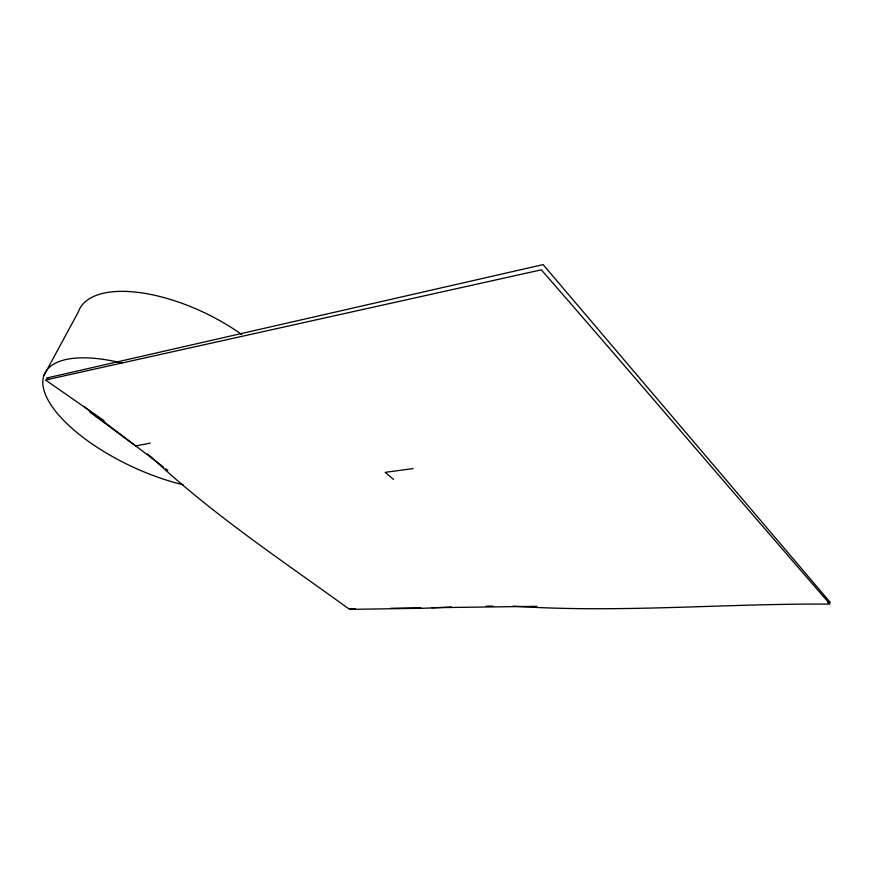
<?xml version="1.0" encoding="UTF-8"?>
<svg xmlns="http://www.w3.org/2000/svg" width="874" height="874" viewBox="0 0 874 874"><rect width="100%" height="100%" fill="white"/><g stroke="black" fill="none" stroke-linecap="round" stroke-linejoin="round"><path stroke-width="1.31" d="M43.755 375.82L78.299 312.018A115.357 51.337 25.7 0 1 241.716 334.513M150.262 443.162L135.557 445.915L89.803 412.091M413.129 468.595L385.172 472.342L393.486 479.389M451.487 607.004L425.004 608.217L349.534 609.386C282.16 560.496 212.349 514.425 151.519 457.255L147.411 453.879M349.753 608.807L355.215 608.741M390.711 608.271L420.744 607.867M431.658 607.725L536.778 606.337M827.569 602.481L830.3 602.448L543.115 264.614L46.541 378.049L48.704 379.698M486.206 606.174L492.925 606.119M513.06 606.141C618.683 613.253 724.317 603.377 829.994 604.098C733.439 492.947 638.075 380.791 541.323 269.826L45.492 379.993L104.093 420.744M84.439 406.891L163.493 467.055M165.656 468.704L167.83 470.354M183.387 484.83A118.569 47.272 25 0 1 47.185 398.369A118.569 47.272 25 0 1 121.989 363.038"/></g></svg>
